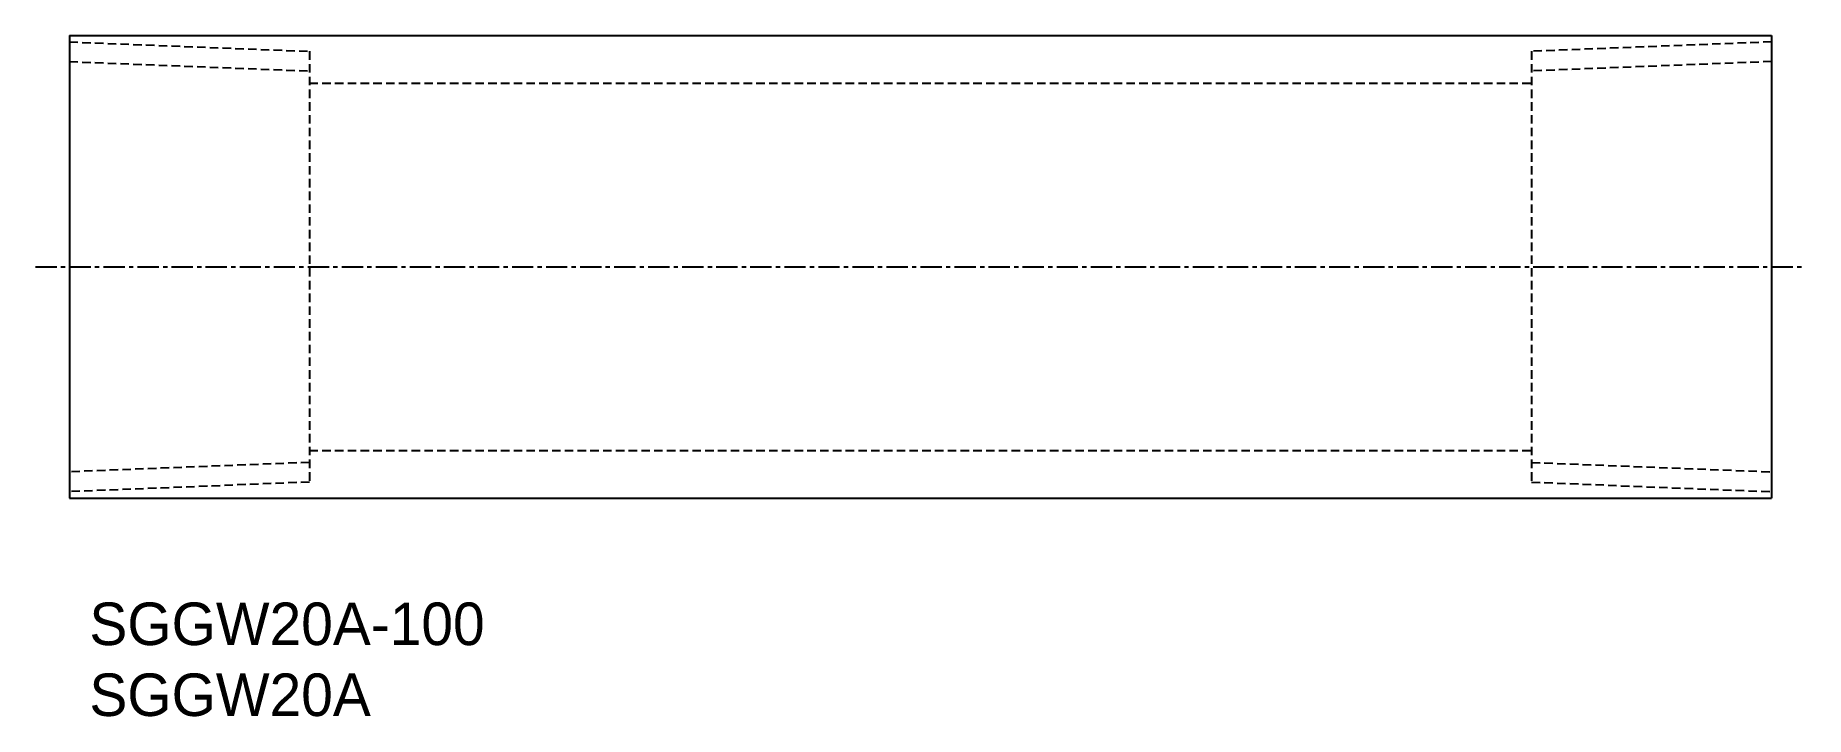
# Model space of a CAD drawing. Extents: x 42 to 146, y 153 to 193.
import ezdxf

# ---------------------------------------------------------------- set-up
doc = ezdxf.new("R2010")
doc.units = 0
doc.linetypes.add('CENTER', pattern=[2, 1.25, -0.25, 0.25, -0.25])
doc.linetypes.add('DASHED', pattern=[0.75, 0.5, -0.25])
doc.layers.get('0').update_dxf_attribs({"linetype": 'CONTINUOUS'})
doc.layers.add('CENTER', color=1, linetype='CENTER')

msp = doc.modelspace()

# ---------------------------------------------------------------- linework, layer by layer
for p, q in [((44.38, 192.97), (144.38, 192.97)), ((44.38, 192.97), (44.38, 165.77)), ((144.38, 192.97), (144.38, 165.77)), ((44.38, 165.77), (144.38, 165.77))]:
    msp.add_line(p, q)
at = {"color": 3, "linetype": 'DASHED'}
for p, q in [((44.38, 192.59), (58.48, 192.04)), ((144.38, 192.59), (130.28, 192.04)), ((44.38, 191.43), (58.48, 190.88)), ((58.48, 192.04), (58.48, 166.71)), ((130.28, 192.04), (130.28, 166.71)), ((144.38, 191.43), (130.28, 190.88)), ((58.48, 190.17), (130.28, 190.17)), ((58.48, 168.57), (130.28, 168.57)), ((58.48, 167.87), (44.38, 167.32)), ((130.28, 167.87), (144.38, 167.32)), ((58.48, 166.71), (44.38, 166.15)), ((130.28, 166.71), (144.38, 166.15))]:
    msp.add_line(p, q, dxfattribs=at)
at = {"layer": 'CENTER', "color": 1}
msp.add_line((42.38, 179.37), (146.38, 179.37), dxfattribs=at)

# ---------------------------------------------------------------- texts
for s, p in [('SGGW20A-100', (45.55, 157.13)), ('SGGW20A', (45.55, 152.96))]:
    msp.add_text(s, height=2.5).set_placement(p)

doc.saveas('drawing.dxf')
